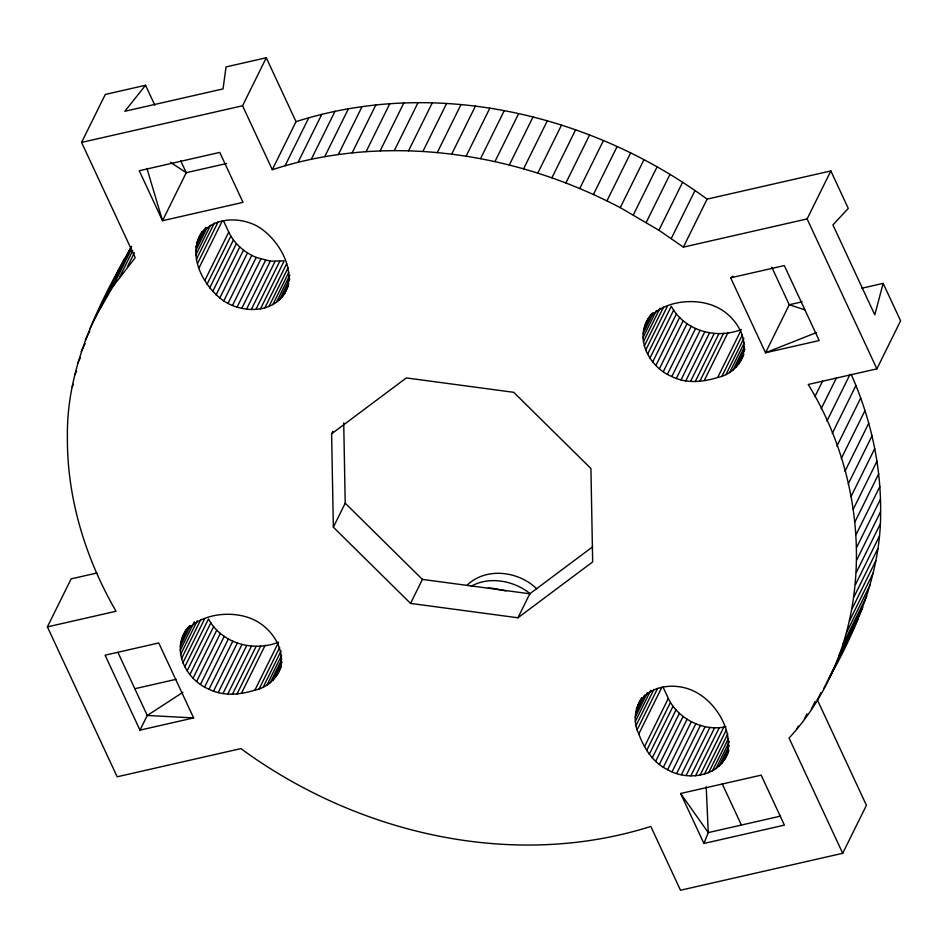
<?xml version="1.0" encoding="UTF-8"?>
<svg xmlns="http://www.w3.org/2000/svg" width="948" height="948" viewBox="0 0 948 948"><rect width="100%" height="100%" fill="white"/><g stroke="black" fill="none" stroke-linecap="round" stroke-linejoin="round"><path stroke-width="1.42" d="M280.987 667.084C276.863 678.614 266.981 687.738 254.894 690.144C240.045 694.848 223.373 696.425 209.022 689.243C186.792 680.214 171.221 651.229 186.258 629.638M743.789 354.41C739.665 365.94 729.782 375.053 717.683 377.47C702.835 382.163 686.174 383.75 671.812 376.557C650.221 367.694 634.295 339.716 648.42 318.255M96.862 573.019L71.124 578.884L47.4 626.889L117.161 776.791L240.899 748.6C356.448 833.375 512.145 870.359 650.802 826.443L680.498 890.243L842.701 853.295L789.068 738.065C876.876 642.223 874.08 491.396 808.241 384.473L876.876 368.843L900.6 320.839L883.157 283.357L861.815 288.228M829.37 677.761C857.739 626.901 881.202 570.969 880.597 511.719C881.095 464.461 870.252 417.44 851.197 374.318M198.227 239.334C209.212 216.12 241.787 215.374 260.925 228.468C279.684 241.55 297.079 271.294 284.601 293.572C271.578 313.598 242.036 313.113 223.764 300.919C203.358 286.604 186.294 254.941 202.066 231.549M728.621 751.195C720.729 776.27 688.366 781.78 667.617 769.705C653.136 762.737 644.178 748.576 638.786 733.953C632.98 722.435 634.639 708.5 641.666 697.882M131.63 246.48C98.308 304.415 66.561 367.421 67.403 436.009C66.716 497.522 85.356 558.265 116.035 611.247L47.4 626.889M726.05 756.385C734.771 733.148 716.878 703.392 696.247 692.348C677.358 681.79 647.851 684.112 637.814 705.668M883.157 283.357L874.791 314.854L832.925 224.913L848.27 208.406L830.839 170.936L707.101 199.127C591.244 114.104 434.942 77.144 296.025 121.664L272.301 169.668L242.558 105.761L266.281 57.757L296.025 121.664M277.788 673.578C288.619 652.402 272.384 627.659 252.464 619.163C231.146 609.6 196.651 613.676 183.699 634.828M703.914 843.459L680.652 793.488L761.149 775.156L784.399 825.127L703.914 843.459L708.251 832.593L706.213 786.828M111.058 287.161L113.073 282.172M740.578 360.892C751.42 339.728 735.186 314.985 715.254 306.477C693.936 296.925 659.452 301.002 646.489 322.142M118.63 269.955L89.859 328.932M94.907 317.959L112.954 286.533L135.208 257.655L81.575 142.425L105.299 94.433L145.554 85.261L154.797 105.133M100.441 307.223L124.164 259.231M106.46 296.748L130.184 248.743M85.308 340.131L89.799 331.053M112.954 286.533L131.547 248.921M81.267 351.542L85.107 343.757M119.922 276.615L132.744 250.663M77.724 363.155L80.296 357.965M127.34 266.981L134.391 252.701M74.702 374.934L76.622 371.047M72.202 386.891L73.482 384.296M196.84 243.067L202.611 231.395M202.41 232.58L203.702 229.985M195.963 246.978L205.574 227.52M195.584 251.03L207.126 227.686M195.726 255.166L210.48 225.328M196.378 259.349L214.331 223.017M197.54 263.508L218.064 221.998M199.187 267.62L222.27 220.92M205.005 280.11L228.729 232.106L223.491 220.86M207.126 284.104L230.85 236.111L228.729 232.106M209.698 287.955L233.421 239.951L230.85 236.111M212.684 291.593L236.407 243.6L233.421 239.951M216.049 294.994L239.773 247.001L236.407 243.6M272.301 169.668L285.075 165.746L308.799 117.742M219.758 298.122L243.482 250.118L239.773 247.001M223.764 300.919L247.487 252.915L243.482 250.118M228.03 303.372L251.753 255.368L247.487 252.915M285.075 165.746L298.087 162.262L321.81 114.258M232.485 305.434L256.209 257.441L270.275 261.15L284.21 260.854L260.487 308.858M237.107 307.105L260.83 259.1M298.087 162.262L311.323 159.228L335.047 111.224M241.811 308.349L265.535 260.344M246.563 309.143L270.275 261.15M311.323 159.228L324.749 156.645L348.473 108.653M251.291 309.498L275.015 261.506M255.948 309.404L279.672 261.411M324.749 156.645L338.365 154.524L362.089 106.52M264.848 307.863L286.64 263.757M268.971 306.441L288.204 267.526M272.823 304.592L288.856 272.171M276.354 302.365L289.815 275.121M279.506 299.758L289.768 278.996M338.365 154.524L352.146 152.853L375.87 104.861M282.267 296.819L288.678 283.843M284.601 293.572L288.441 285.786M352.146 152.853L366.082 151.656L389.806 103.652M366.082 151.656L380.136 150.91L403.86 102.905M380.136 150.91L394.297 150.637L418.021 102.633M394.297 150.637L408.564 150.815L432.288 102.822M182.063 638.454L186.555 629.377M185.796 631.439L187.716 627.552M408.564 150.815L422.891 151.467L446.615 103.462M180.938 642.282L188.628 626.723M188.344 628.346L189.624 625.751M180.31 646.275L190.56 625.514M180.191 650.375L194.293 621.829M180.594 654.535L197.255 620.81M181.495 658.706L200.727 619.791M182.905 662.853L204.697 618.748M422.891 151.467L437.265 152.581L460.989 104.576M184.789 666.906L208.513 618.914C221.512 643.443 253.507 652.236 278.617 642.152M187.135 670.84L210.859 622.836M189.92 674.585L213.644 626.592M437.265 152.581L451.686 154.157L475.41 106.152M193.096 678.116L216.819 630.112M196.651 681.387L220.363 633.383M200.514 684.349L224.238 636.345M451.686 154.157L466.108 156.183L489.832 108.179M204.649 686.98L228.373 638.976M331.61 433.805L406.325 377.932L513.733 392.318L590.924 468.525L592.666 561.915L517.952 617.788L410.543 603.402L333.352 527.195L331.61 433.805L332.855 431.281M209.022 689.243L232.746 641.239M213.561 691.116L237.284 643.111M466.108 156.183L480.529 158.672L504.253 110.667M218.23 692.561L241.953 644.569M222.958 693.592L246.681 645.588M227.71 694.173L251.433 646.169M480.529 158.672L494.927 161.61L518.651 113.618M232.414 694.303L256.138 646.299M237.024 693.972L260.747 645.979M241.479 693.201L265.191 645.209M494.927 161.61L509.289 165.011L533.013 117.007M333.352 527.195L345.214 503.198L343.721 422.938M254.894 690.144L277.965 643.443M259.136 688.935L279.66 647.425M263.129 687.3L281.082 650.98M266.826 685.262L281.568 655.424M509.289 165.011L523.58 168.839L547.304 120.846M270.18 682.833L281.71 659.488M273.142 680.06L282.113 661.894M275.69 676.955L280.821 666.574M279.411 669.94L281.331 666.053M523.58 168.839L537.789 173.117L561.512 125.112M537.789 173.117L551.902 177.821L575.614 129.829M551.902 177.821L565.885 182.964L589.609 134.96M565.885 182.964L579.738 188.522L603.461 140.517M579.738 188.522L593.424 194.494L617.148 146.49M593.424 194.494L606.945 200.869L630.669 152.865M410.543 603.402L422.405 579.406L529.814 593.78L592.666 546.783M830.839 170.936L807.115 218.929L683.378 247.12L658.907 230.246L620.265 207.636L643.988 159.643M633.383 214.805L657.106 166.801M646.263 222.342L669.987 174.337M658.907 230.246L682.631 182.241M671.279 238.517L695.003 190.512M683.378 247.12L707.101 199.127M644.865 325.78L649.356 316.691M648.586 318.765L650.518 314.866M643.728 329.608L651.43 314.037M651.134 315.66L652.414 313.065M643.1 333.601L653.362 312.84M642.993 337.701L656.454 310.458M643.384 341.861L660.057 308.124M644.296 346.032L663.529 307.116M645.695 350.179L667.499 306.062M647.591 354.232L671.314 306.228C684.314 330.769 716.297 339.562 741.407 329.466M517.952 617.788L529.814 593.78M649.937 358.166L673.661 310.162M652.722 361.911L676.445 313.906M655.898 365.442L679.621 317.438M659.441 368.701L683.164 320.708M663.304 371.675L687.027 323.671M667.451 374.294L691.175 326.302M671.812 376.557L695.536 328.565M676.362 378.43L700.086 330.437M681.031 379.887L704.755 331.883M685.76 380.906L709.483 332.914M690.511 381.487L714.235 333.495M695.216 381.617L718.94 333.625M699.814 381.297L723.537 333.293M704.269 380.527L727.993 332.523M717.683 377.47L740.767 330.769M721.938 376.261L742.45 334.751M725.931 374.626L743.884 338.294M729.628 372.576L744.37 342.738M732.97 370.158L744.512 346.802M735.932 367.374L744.915 349.219M738.48 364.281L743.611 353.9M639.675 702.148L640.966 699.565M636.428 709.4L642.199 697.728M635.551 713.311L644.521 695.157M635.184 717.363L647.365 692.715M635.314 721.499L650.707 690.369M635.978 725.682L653.93 689.35M637.127 729.841L657.651 688.331M638.786 733.953L661.87 687.241M814.948 396.537L822.651 380.978M644.593 746.443L668.316 698.439L663.09 687.193M646.714 750.437L670.437 702.444L668.316 698.439M649.285 754.288L673.009 706.284L670.437 702.444M821.193 408.742L836.574 377.612M652.271 757.926L675.995 709.922L673.009 706.284M655.637 761.327L679.361 713.334L675.995 709.922M826.94 421.066L850.024 374.365M659.346 764.455L683.07 716.451L679.361 713.334M663.363 767.252L687.075 719.248L683.07 716.451M832.214 433.497L855.937 385.492M667.617 769.705L691.341 721.701L687.075 719.248M672.085 771.767L695.808 723.774C705.288 727.59 715.941 729.048 725.978 726.689M836.989 446.01L860.713 398.006M676.694 773.438L700.418 725.433M681.399 774.682L705.122 726.678M841.255 458.595L864.979 410.591M686.151 775.476L709.874 727.483M690.879 775.831L714.602 727.839M845.024 471.227L868.747 423.223M695.536 775.737L719.259 727.744M700.074 775.191L723.798 727.187M704.435 774.196L726.239 730.09M848.282 483.895L872.006 435.902M708.559 772.774L727.803 733.859M712.41 770.925L728.443 738.492M715.941 768.698L729.403 741.455M851.02 496.586L874.743 448.582M719.105 766.091L729.356 745.329M721.866 763.152L728.277 750.176M727.436 752.653L728.716 750.058M724.189 759.905L728.68 750.816M853.236 509.277L876.959 461.273M854.93 521.957L878.654 473.953M856.103 534.589L879.827 486.597M856.755 547.186L880.479 499.193M856.874 559.711L880.597 511.719M856.459 572.165L880.182 524.161M855.523 584.513L879.246 536.509M854.065 596.742L877.789 548.738M852.074 608.841L875.798 560.837M849.574 620.786L873.298 572.782M796.936 728.739L798.216 726.144M846.552 632.577L870.276 584.572M804.354 719.117L806.926 713.927M843.009 644.178L866.733 596.174M811.322 709.187L815.162 701.402M838.968 655.589L862.692 607.585M817.816 698.972L821.015 692.49M823.836 688.497L858.141 618.783M842.701 853.295L866.425 805.29L817.152 699.446M139.972 730.15L193.629 717.92L158.743 642.969L105.086 655.187L139.972 730.15L147.272 715.467L182.928 692.301M853.093 629.756L844.218 646.311M145.554 85.261L124.828 111.272L223.029 88.911L226.039 66.929L266.281 57.757M466.961 585.319C485.933 566.774 518.674 571.087 536.71 588.791M730.647 277.8L784.304 265.582L819.19 340.533L765.534 352.751L730.647 277.8L733.112 276.2M816.441 332.558L765.534 352.751L789.257 304.758L802.055 301.831M81.575 142.425L242.558 105.761M226.489 163.542L186.246 172.702L170.486 162.345M134.829 688.722L176.091 679.325M780.453 816.145L708.251 832.593L680.652 793.488M193.629 717.92L147.272 715.467L117.907 652.378M505.912 590.9L492.64 588.293A52.733 42.613 26.3 0 0 488.244 588.104M804.698 309.806L789.257 304.758L771.814 267.277M251.753 255.368L256.209 257.441M691.341 721.701L695.808 723.774M606.945 200.869L620.265 207.636M345.214 503.198L422.405 579.406M807.115 218.929L876.876 368.843M722.258 783.913L741.372 824.985M180.701 160.781L186.246 172.702L162.523 220.706L139.261 170.735L219.758 152.403L243.008 202.362L162.523 220.706L146.952 168.46M471.239 586.243A49.308 39.84 26.3 0 1 530.347 593.815"/></g></svg>
